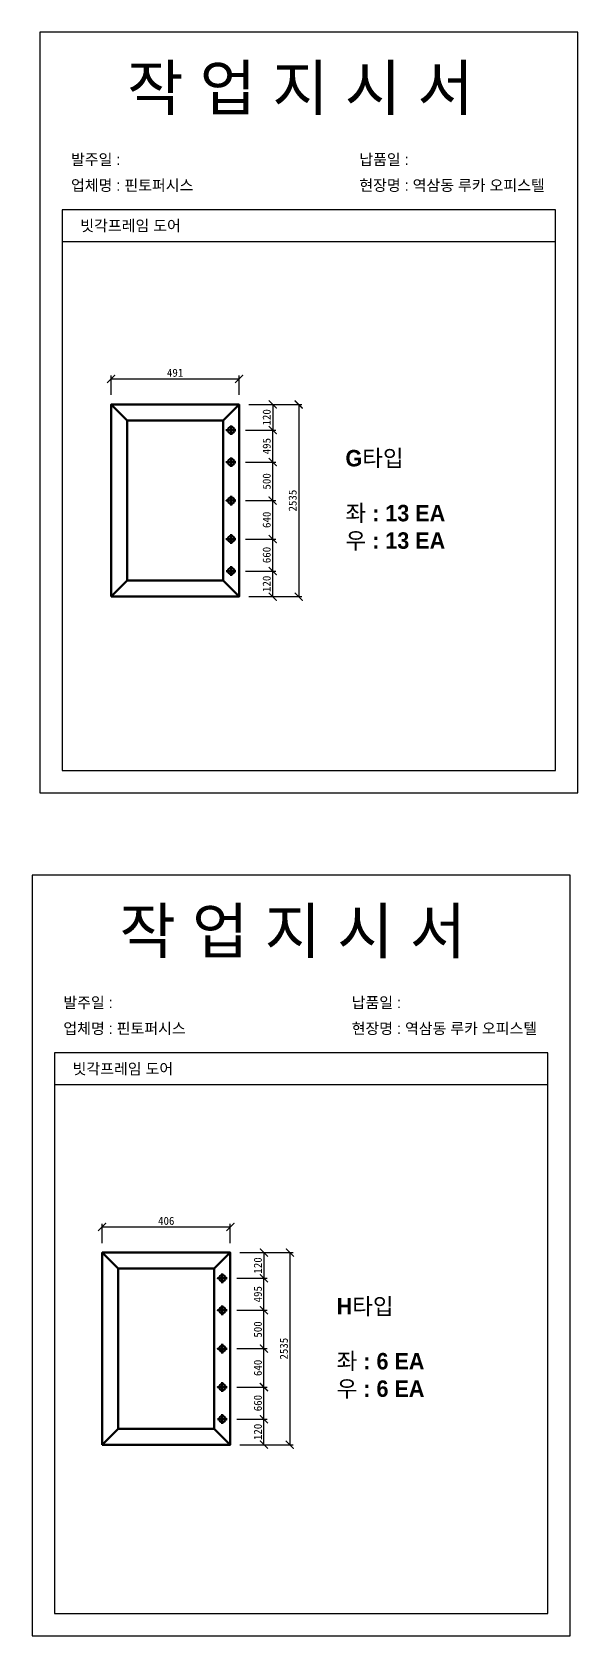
# Model space of a CAD drawing. Header units: millimetres. Extents: x -44117 to 256353, y -2095463 to 65325.
# Drawn here: x 5587 to 7291, y -11227 to -6218 of the extents above; entities that cross this region are included whole.
import ezdxf

# ---------------------------------------------------------------- set-up
doc = ezdxf.new("R2010")
doc.units = ezdxf.units.MM
doc.header["$LTSCALE"] = 10
doc.layers.add('Layer1', color=7, linetype='Continuous', lineweight=70)
doc.dimstyles.new('ISO-25', dxfattribs={"dimtxt": 2.5, "dimasz": 2.5, "dimexe": 1, "dimexo": 1, "dimtad": 1, "dimtxsty": 'Standard', "dimblk": 'ARCHTICK', "dimcen": 2.5, "dimadec": 0, "dimazin": 0, "dimtfac": 1, "dimtmove": 0, "dimatfit": 3, "dimfxl": 0, "dimarcsym": 0})

# ---------------------------------------------------------------- blocks, each defined once
blk = doc.blocks.new('_ArchTick')
at = {"color": 0, "linetype": 'ByBlock', "const_width": 0.15}
blk.add_lwpolyline([(-0.5, -0.5), (0.5, 0.5)], dxfattribs=at)
blk = doc.blocks.new('*D463')
at = {"color": 0, "lineweight": -2}
for p, q in [((5833.2, -7351.4), (5833.2, -7291.2)), ((5833.2, -7301.2), (6233.2, -7301.2)), ((6233.2, -7351.4), (6233.2, -7291.2))]:
    blk.add_line(p, q, dxfattribs=at)
at = {"layer": 'Defpoints', "color": 0}
for p in [(6233.2, -7301.2), (5833.2, -7381.4), (6233.2, -7381.4)]:
    blk.add_point(p, dxfattribs=at)
at = {"color": 0, "lineweight": -2, "xscale": 25, "yscale": 25, "zscale": 25, "rotation": 180}
blk.add_blockref('_ArchTick', (5833.2, -7301.2), dxfattribs=at)
at = {"color": 0, "lineweight": -2, "xscale": 25, "yscale": 25, "zscale": 25}
blk.add_blockref('_ArchTick', (6233.2, -7301.2), dxfattribs=at)
at = {"color": 0, "insert": (6033.2, -7282.4), "char_height": 25, "attachment_point": 5}
blk.add_mtext('491', dxfattribs=at)
blk = doc.blocks.new('*D464')
at = {"color": 0, "lineweight": -2}
for p, q in [((6253.2, -7901.4), (6348, -7901.4)), ((6338, -7981.4), (6338, -7901.4)), ((6263.2, -7981.4), (6348, -7981.4))]:
    blk.add_line(p, q, dxfattribs=at)
at = {"layer": 'Defpoints', "color": 0}
for p in [(6223.2, -7901.4), (6338, -7901.4), (6233.2, -7981.4)]:
    blk.add_point(p, dxfattribs=at)
at = {"color": 0, "lineweight": -2, "xscale": 25, "yscale": 25, "zscale": 25}
for p, rotation in [((6338, -7901.4), 90), ((6338, -7981.4), 270)]:
    blk.add_blockref('_ArchTick', p, dxfattribs=dict(at, rotation=rotation))
at = {"color": 0, "insert": (6319.2, -7941.4), "char_height": 25, "attachment_point": 5, "rotation": 90}
blk.add_mtext('120', dxfattribs=at)
blk = doc.blocks.new('*D457')
at = {"color": 0, "lineweight": -2}
for p, q in [((6263.2, -7381.4), (6348, -7381.4)), ((6338, -7381.4), (6338, -7461.4)), ((6253.2, -7461.4), (6348, -7461.4))]:
    blk.add_line(p, q, dxfattribs=at)
at = {"layer": 'Defpoints', "color": 0}
for p in [(6233.2, -7381.4), (6223.2, -7461.4), (6338, -7461.4)]:
    blk.add_point(p, dxfattribs=at)
at = {"color": 0, "lineweight": -2, "xscale": 25, "yscale": 25, "zscale": 25}
for p, rotation in [((6338, -7381.4), 90), ((6338, -7461.4), 270)]:
    blk.add_blockref('_ArchTick', p, dxfattribs=dict(at, rotation=rotation))
at = {"color": 0, "insert": (6319.2, -7421.4), "char_height": 25, "attachment_point": 5, "rotation": 90}
blk.add_mtext('120', dxfattribs=at)
blk = doc.blocks.new('*D458')
at = {"color": 0, "lineweight": -2}
for p, q in [((6263.2, -7381.4), (6429.1, -7381.4)), ((6419.1, -7381.4), (6419.1, -7981.4)), ((6263.2, -7981.4), (6429.1, -7981.4))]:
    blk.add_line(p, q, dxfattribs=at)
at = {"layer": 'Defpoints', "color": 0}
for p in [(6233.2, -7381.4), (6233.2, -7981.4), (6419.1, -7981.4)]:
    blk.add_point(p, dxfattribs=at)
at = {"color": 0, "lineweight": -2, "xscale": 25, "yscale": 25, "zscale": 25}
for p, rotation in [((6419.1, -7381.4), 90), ((6419.1, -7981.4), 270)]:
    blk.add_blockref('_ArchTick', p, dxfattribs=dict(at, rotation=rotation))
at = {"color": 0, "insert": (6400.3, -7681.4), "char_height": 25, "attachment_point": 5, "rotation": 90}
blk.add_mtext('2535', dxfattribs=at)
blk = doc.blocks.new('*D459')
at = {"color": 0, "lineweight": -2}
for p, q in [((6253.2, -7801.4), (6348, -7801.4)), ((6338, -7901.4), (6338, -7801.4)), ((6253.2, -7901.4), (6348, -7901.4))]:
    blk.add_line(p, q, dxfattribs=at)
at = {"layer": 'Defpoints', "color": 0}
for p in [(6223.2, -7801.4), (6338, -7801.4), (6223.2, -7901.4)]:
    blk.add_point(p, dxfattribs=at)
at = {"color": 0, "lineweight": -2, "xscale": 25, "yscale": 25, "zscale": 25}
for p, rotation in [((6338, -7801.4), 90), ((6338, -7901.4), 270)]:
    blk.add_blockref('_ArchTick', p, dxfattribs=dict(at, rotation=rotation))
at = {"color": 0, "insert": (6319.2, -7851.4), "char_height": 25, "attachment_point": 5, "rotation": 90}
blk.add_mtext('660', dxfattribs=at)
blk = doc.blocks.new('*D460')
at = {"color": 0, "lineweight": -2}
for p, q in [((6253.2, -7681.4), (6348, -7681.4)), ((6338, -7801.4), (6338, -7681.4)), ((6253.2, -7801.4), (6348, -7801.4))]:
    blk.add_line(p, q, dxfattribs=at)
at = {"layer": 'Defpoints', "color": 0}
for p in [(6223.2, -7681.4), (6338, -7681.4), (6223.2, -7801.4)]:
    blk.add_point(p, dxfattribs=at)
at = {"color": 0, "lineweight": -2, "xscale": 25, "yscale": 25, "zscale": 25}
for p, rotation in [((6338, -7681.4), 90), ((6338, -7801.4), 270)]:
    blk.add_blockref('_ArchTick', p, dxfattribs=dict(at, rotation=rotation))
at = {"color": 0, "insert": (6319.2, -7741.4), "char_height": 25, "attachment_point": 5, "rotation": 90}
blk.add_mtext('640', dxfattribs=at)
blk = doc.blocks.new('*D461')
at = {"color": 0, "lineweight": -2}
for p, q in [((6253.2, -7561.4), (6348, -7561.4)), ((6338, -7681.4), (6338, -7561.4)), ((6253.2, -7681.4), (6348, -7681.4))]:
    blk.add_line(p, q, dxfattribs=at)
at = {"layer": 'Defpoints', "color": 0}
for p in [(6223.2, -7561.4), (6338, -7561.4), (6223.2, -7681.4)]:
    blk.add_point(p, dxfattribs=at)
at = {"color": 0, "lineweight": -2, "xscale": 25, "yscale": 25, "zscale": 25}
for p, rotation in [((6338, -7561.4), 90), ((6338, -7681.4), 270)]:
    blk.add_blockref('_ArchTick', p, dxfattribs=dict(at, rotation=rotation))
at = {"color": 0, "insert": (6319.2, -7621.4), "char_height": 25, "attachment_point": 5, "rotation": 90}
blk.add_mtext('500', dxfattribs=at)
blk = doc.blocks.new('*D462')
at = {"color": 0, "lineweight": -2}
for p, q in [((6253.2, -7461.4), (6348, -7461.4)), ((6338, -7561.4), (6338, -7461.4)), ((6253.2, -7561.4), (6348, -7561.4))]:
    blk.add_line(p, q, dxfattribs=at)
at = {"layer": 'Defpoints', "color": 0}
for p in [(6223.2, -7461.4), (6338, -7461.4), (6223.2, -7561.4)]:
    blk.add_point(p, dxfattribs=at)
at = {"color": 0, "lineweight": -2, "xscale": 25, "yscale": 25, "zscale": 25}
for p, rotation in [((6338, -7461.4), 90), ((6338, -7561.4), 270)]:
    blk.add_blockref('_ArchTick', p, dxfattribs=dict(at, rotation=rotation))
at = {"color": 0, "insert": (6319.2, -7511.4), "char_height": 25, "attachment_point": 5, "rotation": 90}
blk.add_mtext('495', dxfattribs=at)
blk = doc.blocks.new('*D488')
at = {"color": 0, "lineweight": -2}
for p, q in [((5805.6, -10000.2), (5805.6, -9940)), ((5805.6, -9950), (6205.6, -9950)), ((6205.6, -10000.2), (6205.6, -9940))]:
    blk.add_line(p, q, dxfattribs=at)
at = {"layer": 'Defpoints', "color": 0}
for p in [(6205.6, -9950), (5805.6, -10030.2), (6205.6, -10030.2)]:
    blk.add_point(p, dxfattribs=at)
at = {"color": 0, "lineweight": -2, "xscale": 25, "yscale": 25, "zscale": 25, "rotation": 180}
blk.add_blockref('_ArchTick', (5805.6, -9950), dxfattribs=at)
at = {"color": 0, "lineweight": -2, "xscale": 25, "yscale": 25, "zscale": 25}
blk.add_blockref('_ArchTick', (6205.6, -9950), dxfattribs=at)
at = {"color": 0, "insert": (6005.6, -9931.2), "char_height": 25, "attachment_point": 5}
blk.add_mtext('406', dxfattribs=at)
blk = doc.blocks.new('*D489')
at = {"color": 0, "lineweight": -2}
for p, q in [((6225.6, -10550.2), (6320.5, -10550.2)), ((6310.5, -10630.2), (6310.5, -10550.2)), ((6235.6, -10630.2), (6320.5, -10630.2))]:
    blk.add_line(p, q, dxfattribs=at)
at = {"layer": 'Defpoints', "color": 0}
for p in [(6195.6, -10550.2), (6310.5, -10550.2), (6205.6, -10630.2)]:
    blk.add_point(p, dxfattribs=at)
at = {"color": 0, "lineweight": -2, "xscale": 25, "yscale": 25, "zscale": 25}
for p, rotation in [((6310.5, -10550.2), 90), ((6310.5, -10630.2), 270)]:
    blk.add_blockref('_ArchTick', p, dxfattribs=dict(at, rotation=rotation))
at = {"color": 0, "insert": (6291.7, -10590.2), "char_height": 25, "attachment_point": 5, "rotation": 90}
blk.add_mtext('120', dxfattribs=at)
blk = doc.blocks.new('*D482')
at = {"color": 0, "lineweight": -2}
for p, q in [((6235.6, -10030.2), (6320.5, -10030.2)), ((6310.5, -10030.2), (6310.5, -10110.2)), ((6225.6, -10110.2), (6320.5, -10110.2))]:
    blk.add_line(p, q, dxfattribs=at)
at = {"layer": 'Defpoints', "color": 0}
for p in [(6205.6, -10030.2), (6195.6, -10110.2), (6310.5, -10110.2)]:
    blk.add_point(p, dxfattribs=at)
at = {"color": 0, "lineweight": -2, "xscale": 25, "yscale": 25, "zscale": 25}
for p, rotation in [((6310.5, -10030.2), 90), ((6310.5, -10110.2), 270)]:
    blk.add_blockref('_ArchTick', p, dxfattribs=dict(at, rotation=rotation))
at = {"color": 0, "insert": (6291.7, -10070.2), "char_height": 25, "attachment_point": 5, "rotation": 90}
blk.add_mtext('120', dxfattribs=at)
blk = doc.blocks.new('*D483')
at = {"color": 0, "lineweight": -2}
for p, q in [((6235.6, -10030.2), (6401.5, -10030.2)), ((6391.5, -10030.2), (6391.5, -10630.2)), ((6235.6, -10630.2), (6401.5, -10630.2))]:
    blk.add_line(p, q, dxfattribs=at)
at = {"layer": 'Defpoints', "color": 0}
for p in [(6205.6, -10030.2), (6205.6, -10630.2), (6391.5, -10630.2)]:
    blk.add_point(p, dxfattribs=at)
at = {"color": 0, "lineweight": -2, "xscale": 25, "yscale": 25, "zscale": 25}
for p, rotation in [((6391.5, -10030.2), 90), ((6391.5, -10630.2), 270)]:
    blk.add_blockref('_ArchTick', p, dxfattribs=dict(at, rotation=rotation))
at = {"color": 0, "insert": (6372.8, -10330.2), "char_height": 25, "attachment_point": 5, "rotation": 90}
blk.add_mtext('2535', dxfattribs=at)
blk = doc.blocks.new('*D484')
at = {"color": 0, "lineweight": -2}
for p, q in [((6225.6, -10450.2), (6320.5, -10450.2)), ((6310.5, -10550.2), (6310.5, -10450.2)), ((6225.6, -10550.2), (6320.5, -10550.2))]:
    blk.add_line(p, q, dxfattribs=at)
at = {"layer": 'Defpoints', "color": 0}
for p in [(6195.6, -10450.2), (6310.5, -10450.2), (6195.6, -10550.2)]:
    blk.add_point(p, dxfattribs=at)
at = {"color": 0, "lineweight": -2, "xscale": 25, "yscale": 25, "zscale": 25}
for p, rotation in [((6310.5, -10450.2), 90), ((6310.5, -10550.2), 270)]:
    blk.add_blockref('_ArchTick', p, dxfattribs=dict(at, rotation=rotation))
at = {"color": 0, "insert": (6291.7, -10500.2), "char_height": 25, "attachment_point": 5, "rotation": 90}
blk.add_mtext('660', dxfattribs=at)
blk = doc.blocks.new('*D485')
at = {"color": 0, "lineweight": -2}
for p, q in [((6225.6, -10330.2), (6320.5, -10330.2)), ((6310.5, -10450.2), (6310.5, -10330.2)), ((6225.6, -10450.2), (6320.5, -10450.2))]:
    blk.add_line(p, q, dxfattribs=at)
at = {"layer": 'Defpoints', "color": 0}
for p in [(6195.6, -10330.2), (6310.5, -10330.2), (6195.6, -10450.2)]:
    blk.add_point(p, dxfattribs=at)
at = {"color": 0, "lineweight": -2, "xscale": 25, "yscale": 25, "zscale": 25}
for p, rotation in [((6310.5, -10330.2), 90), ((6310.5, -10450.2), 270)]:
    blk.add_blockref('_ArchTick', p, dxfattribs=dict(at, rotation=rotation))
at = {"color": 0, "insert": (6291.7, -10390.2), "char_height": 25, "attachment_point": 5, "rotation": 90}
blk.add_mtext('640', dxfattribs=at)
blk = doc.blocks.new('*D486')
at = {"color": 0, "lineweight": -2}
for p, q in [((6225.6, -10210.2), (6320.5, -10210.2)), ((6310.5, -10330.2), (6310.5, -10210.2)), ((6225.6, -10330.2), (6320.5, -10330.2))]:
    blk.add_line(p, q, dxfattribs=at)
at = {"layer": 'Defpoints', "color": 0}
for p in [(6195.6, -10210.2), (6310.5, -10210.2), (6195.6, -10330.2)]:
    blk.add_point(p, dxfattribs=at)
at = {"color": 0, "lineweight": -2, "xscale": 25, "yscale": 25, "zscale": 25}
for p, rotation in [((6310.5, -10210.2), 90), ((6310.5, -10330.2), 270)]:
    blk.add_blockref('_ArchTick', p, dxfattribs=dict(at, rotation=rotation))
at = {"color": 0, "insert": (6291.7, -10270.2), "char_height": 25, "attachment_point": 5, "rotation": 90}
blk.add_mtext('500', dxfattribs=at)
blk = doc.blocks.new('*D487')
at = {"color": 0, "lineweight": -2}
for p, q in [((6225.6, -10110.2), (6320.5, -10110.2)), ((6310.5, -10210.2), (6310.5, -10110.2)), ((6225.6, -10210.2), (6320.5, -10210.2))]:
    blk.add_line(p, q, dxfattribs=at)
at = {"layer": 'Defpoints', "color": 0}
for p in [(6195.6, -10110.2), (6310.5, -10110.2), (6195.6, -10210.2)]:
    blk.add_point(p, dxfattribs=at)
at = {"color": 0, "lineweight": -2, "xscale": 25, "yscale": 25, "zscale": 25}
for p, rotation in [((6310.5, -10110.2), 90), ((6310.5, -10210.2), 270)]:
    blk.add_blockref('_ArchTick', p, dxfattribs=dict(at, rotation=rotation))
at = {"color": 0, "insert": (6291.7, -10160.2), "char_height": 25, "attachment_point": 5, "rotation": 90}
blk.add_mtext('495', dxfattribs=at)

msp = doc.modelspace()

# ---------------------------------------------------------------- linework, layer by layer
for p, q in [((7220.6719, -6773.2982), (5680.6719, -6773.2982)), ((7220.6719, -6873.2982), (5680.6719, -6873.2982)), ((7196.81498, -9406.55651), (5656.81498, -9406.55651)), ((7196.81498, -9506.55651), (5656.81498, -9506.55651))]:
    msp.add_line(p, q)
for points in [[(5610.6719, -8594.12848), (7290.6719, -8594.12848), (7290.6719, -6218.12848), (5610.6719, -6218.12848)], [(5586.81498, -11227.38679), (7266.81498, -11227.38679), (7266.81498, -8851.38679), (5586.81498, -8851.38679)]]:
    msp.add_lwpolyline(points, close=True)
for points in [[(5680.6719, -6773.2982), (5680.6719, -8524.12848), (7220.6719, -8524.12848), (7220.6719, -6773.2982)], [(5656.81498, -9406.55651), (5656.81498, -11157.38679), (7196.81498, -11157.38679), (7196.81498, -9406.55651)]]:
    msp.add_lwpolyline(points)
at = {"layer": 'Layer1'}
for p, q in [((5883.15318, -7431.4098), (5833.15318, -7381.4098)), ((6183.15318, -7431.4098), (6233.15318, -7381.4098)), ((6208.15318, -7446.4098), (6208.15318, -7476.4098)), ((6208.15318, -7546.4098), (6208.15318, -7576.4098)), ((6208.15318, -7666.4098), (6208.15318, -7696.4098)), ((6208.15318, -7786.4098), (6208.15318, -7816.4098)), ((6223.15318, -7901.4098), (6193.15318, -7901.4098)), ((6208.15318, -7886.4098), (6208.15318, -7916.4098)), ((5883.15318, -7931.4098), (5833.15318, -7981.4098)), ((6233.15318, -7981.4098), (6183.15318, -7931.4098)), ((5855.60481, -10080.22869), (5805.60481, -10030.22869)), ((6155.60481, -10080.22869), (6205.60481, -10030.22869)), ((6180.60481, -10095.22869), (6180.60481, -10125.22869)), ((6180.60481, -10195.22869), (6180.60481, -10225.22869)), ((6180.60481, -10315.22869), (6180.60481, -10345.22869)), ((6180.60481, -10435.22869), (6180.60481, -10465.22869)), ((6195.60481, -10550.22869), (6165.60481, -10550.22869)), ((6180.60481, -10535.22869), (6180.60481, -10565.22869)), ((5855.60481, -10580.22869), (5805.60481, -10630.22869)), ((6205.60481, -10630.22869), (6155.60481, -10580.22869))]:
    msp.add_line(p, q, dxfattribs=at)
for points in [[(5833.15318, -7981.4098), (6233.15318, -7981.4098), (6233.15318, -7381.4098), (5833.15318, -7381.4098)], [(5883.15318, -7931.4098), (6183.15318, -7931.4098), (6183.15318, -7431.4098), (5883.15318, -7431.4098)], [(6223.15318, -7461.4098), (6193.15318, -7461.4098)], [(6223.15318, -7561.4098), (6193.15318, -7561.4098)], [(6223.15318, -7681.4098), (6193.15318, -7681.4098)], [(6223.15318, -7801.4098), (6193.15318, -7801.4098)], [(5805.60481, -10630.22869), (6205.60481, -10630.22869), (6205.60481, -10030.22869), (5805.60481, -10030.22869)], [(5855.60481, -10580.22869), (6155.60481, -10580.22869), (6155.60481, -10080.22869), (5855.60481, -10080.22869)], [(6195.60481, -10110.22869), (6165.60481, -10110.22869)], [(6195.60481, -10210.22869), (6165.60481, -10210.22869)], [(6195.60481, -10330.22869), (6165.60481, -10330.22869)], [(6195.60481, -10450.22869), (6165.60481, -10450.22869)]]:
    msp.add_lwpolyline(points, close=True, dxfattribs=at)
for centre in [(6208.15318, -7461.4098), (6208.15318, -7561.4098), (6208.15318, -7681.4098), (6208.15318, -7801.4098), (6208.15318, -7901.4098), (6180.60481, -10110.22869), (6180.60481, -10210.22869), (6180.60481, -10330.22869), (6180.60481, -10450.22869), (6180.60481, -10550.22869)]:
    msp.add_circle(centre, 10, dxfattribs=at)

# ---------------------------------------------------------------- texts
at = {"attachment_point": 1}
for s, heights, insert, char_height in [('{\\fGulim|b0|i0|c129|p50;작 업 지 시 서}', [-155.84554], (5883.4785, -6322.29099), 140), ('{\\fGulim|b0|i0|c129|p50;발주일 :}', [-38.18216], (5708.26915, -6599.01141), 34.3), ('{\\fGulim|b0|i0|c129|p50;납품일 :}', [-37.67976], (6608.24713, -6599.01141), 34.3), ('{\\fGulim|b0|i0|c129|p50;업체명 : 핀토퍼시스}', [-38.2735], (5708.26915, -6679.66759), 34.3), ('{\\fGulim|b0|i0|c129|p50;현장명 : 역삼동 루카 오피스텔}', [-38.31917], (6608.24713, -6679.66759), 34.3), ('{\\fGulim|b0|i0|c129|p50;빗각프레임 도어}', [-38.36485], (5737.23173, -6805.53617), 34.3), ('{\\fGulim|b1|i0|c129|p50;G타입\\P\\P좌 : 13 EA\\P우 : 13 EA}', [-318.15972], (6565.05597, -7523.16957), 51.45), ('{\\fGulim|b0|i0|c129|p50;작 업 지 시 서}', [-155.84554], (5859.62159, -8955.5493), 140), ('{\\fGulim|b0|i0|c129|p50;발주일 :}', [-38.18216], (5684.41223, -9232.26972), 34.3), ('{\\fGulim|b0|i0|c129|p50;납품일 :}', [-37.67976], (6584.39022, -9232.26972), 34.3), ('{\\fGulim|b0|i0|c129|p50;업체명 : 핀토퍼시스}', [-38.2735], (5684.41223, -9312.9259), 34.3), ('{\\fGulim|b0|i0|c129|p50;현장명 : 역삼동 루카 오피스텔}', [-38.31917], (6584.39022, -9312.9259), 34.3), ('{\\fGulim|b0|i0|c129|p50;빗각프레임 도어}', [-38.36485], (5713.37482, -9438.79448), 34.3), ('{\\fGulim|b1|i0|c129|p50;H타입\\P\\P좌 : 6 EA\\P우 : 6 EA}', [-318.15972], (6537.5076, -10171.98846), 51.45)]:
    msp.add_mtext_dynamic_manual_height_columns(s, width=3307.3198183, gutter_width=12.5, heights=heights, dxfattribs=dict(at, insert=insert, char_height=char_height))

# ---------------------------------------------------------------- dimensions: what is measured, and where the dimension line sits
for base, p1, p2, text, picture, middle in [((6233.15318, -7301.15), (5833.15318, -7381.4098), (6233.15318, -7381.4098), '491', '*D463', (6033.15318, -7282.4)), ((6205.60481, -9949.96889), (5805.60481, -10030.22869), (6205.60481, -10030.22869), '406', '*D488', (6005.60481, -9931.21889))]:
    dim = msp.add_linear_dim(base=base, p1=p1, p2=p2, text=text, dimstyle='ISO-25', override={"dimscale": 10, "dimexo": 3})
    dim.commit()
    dim.dimension.update_dxf_attribs({"geometry": picture, "text_midpoint": middle})
for base, p1, p2, text, override, picture, middle in [((6337.99849, -7461.4098), (6233.15318, -7381.4098), (6223.15318, -7461.4098), '120', {"dimscale": 10, "dimexo": 3}, '*D457', (6319.24849, -7421.4098)), ((6419.07317, -7981.4098), (6233.15318, -7381.4098), (6233.15318, -7981.4098), '2535', {"dimscale": 10, "dimexo": 3}, '*D458', (6400.32317, -7681.4098)), ((6337.99849, -7461.4098), (6223.15318, -7561.4098), (6223.15318, -7461.4098), '495', {"dimscale": 10, "dimexo": 3, "dimtmove": 1}, '*D462', (6319.24849, -7511.4098)), ((6337.99849, -7561.4098), (6223.15318, -7681.4098), (6223.15318, -7561.4098), '500', {"dimscale": 10, "dimexo": 3, "dimtmove": 1}, '*D461', (6319.24849, -7621.4098)), ((6337.99849, -7681.4098), (6223.15318, -7801.4098), (6223.15318, -7681.4098), '640', {"dimscale": 10, "dimexo": 3, "dimtmove": 1}, '*D460', (6319.24849, -7741.4098)), ((6337.99849, -7801.4098), (6223.15318, -7901.4098), (6223.15318, -7801.4098), '660', {"dimscale": 10, "dimexo": 3}, '*D459', (6319.24849, -7851.4098)), ((6337.99849, -7901.4098), (6233.15318, -7981.4098), (6223.15318, -7901.4098), '120', {"dimscale": 10, "dimexo": 3}, '*D464', (6319.24849, -7941.4098)), ((6310.45012, -10110.22869), (6205.60481, -10030.22869), (6195.60481, -10110.22869), '120', {"dimscale": 10, "dimexo": 3}, '*D482', (6291.70012, -10070.22869)), ((6391.5248, -10630.22869), (6205.60481, -10030.22869), (6205.60481, -10630.22869), '2535', {"dimscale": 10, "dimexo": 3}, '*D483', (6372.7748, -10330.22869)), ((6310.45012, -10110.22869), (6195.60481, -10210.22869), (6195.60481, -10110.22869), '495', {"dimscale": 10, "dimexo": 3, "dimtmove": 1}, '*D487', (6291.70012, -10160.22869)), ((6310.45012, -10210.22869), (6195.60481, -10330.22869), (6195.60481, -10210.22869), '500', {"dimscale": 10, "dimexo": 3, "dimtmove": 1}, '*D486', (6291.70012, -10270.22869)), ((6310.45012, -10330.22869), (6195.60481, -10450.22869), (6195.60481, -10330.22869), '640', {"dimscale": 10, "dimexo": 3, "dimtmove": 1}, '*D485', (6291.70012, -10390.22869)), ((6310.45012, -10450.22869), (6195.60481, -10550.22869), (6195.60481, -10450.22869), '660', {"dimscale": 10, "dimexo": 3}, '*D484', (6291.70012, -10500.22869)), ((6310.45012, -10550.22869), (6205.60481, -10630.22869), (6195.60481, -10550.22869), '120', {"dimscale": 10, "dimexo": 3}, '*D489', (6291.70012, -10590.22869))]:
    dim = msp.add_linear_dim(base=base, p1=p1, p2=p2, angle=90, text=text, dimstyle='ISO-25', override=override)
    dim.commit()
    dim.dimension.update_dxf_attribs({"geometry": picture, "text_midpoint": middle})

doc.saveas('drawing.dxf')
